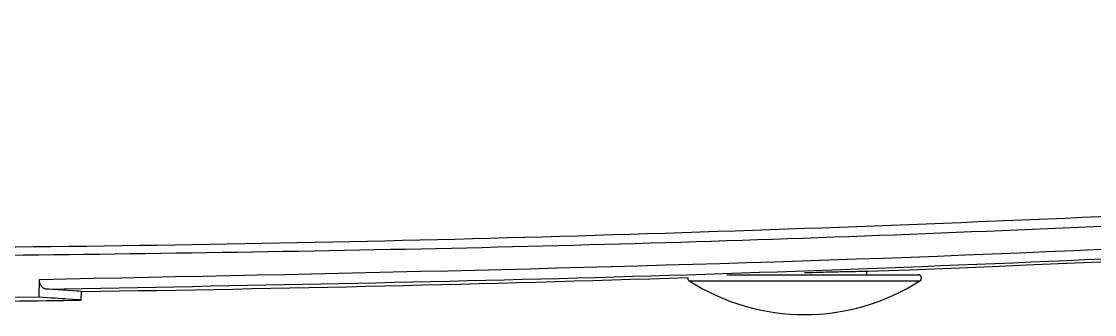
# Model space of a CAD drawing. Extents: x 7 to 135, y 3 to 97.
# Drawn here: x 99.223 to 100.84, y 38.075 to 38.517 of the extents above; entities that cross this region are included whole.
import ezdxf

# ---------------------------------------------------------------- set-up
doc = ezdxf.new("R2010")
doc.units = 0
doc.header["$MEASUREMENT"] = 0
doc.layers.add('OBJECT', color=7, linetype='CONTINUOUS')

msp = doc.modelspace()

# ---------------------------------------------------------------- linework, layer by layer
at = {"layer": 'OBJECT'}
for p, q in [((99.2498, 38.1013), (99.2502, 38.1282)), ((100.2858, 38.1352), (100.5743, 38.1352)), ((100.4969, 38.1352), (100.4969, 38.1404)), ((100.4996, 38.1405), (100.4996, 38.1405)), ((100.2293, 38.126), (100.577, 38.126)), ((99.2498, 38.1013), (98.6031, 38.0972)), ((99.3131, 38.097), (99.3135, 38.11)), ((99.3131, 38.097), (99.3135, 38.11)), ((99.3131, 38.097), (99.3131, 38.097))]:
    msp.add_line(p, q, dxfattribs=at)
for centre, radius, start, end in [((98.6031, 88.765), 50.66, 272.14401, 276.67316), ((98.6031, 88.765), 50.66, 270.80341, 271.83692), ((100.232, 38.1302), 0.005, 170.9719, 237.4319), ((100.5743, 38.1302), 0.005, 302.5681, 90), ((100.4031, 38.3982), 0.323, 237.4319, 302.5681), ((98.6031, 88.752), 50.66, 270.56461, 270.80303)]:
    msp.add_arc(centre, radius, start, end, dxfattribs=at)
for points, knots in [([(98.6031, 38.1733), (98.8868, 38.1746), (99.452, 38.1773), (100.2964, 38.1993), (101.1439, 38.2345), (101.9976, 38.2845), (102.8493, 38.3493), (103.6808, 38.4257), (104.2238, 38.4868), (104.4901, 38.5168)], [0, 0, 0, 0, 0.144222, 0.287378, 0.429468, 0.575454, 0.722208, 0.863723, 1, 1, 1, 1]), ([(104.4918, 38.5024), (104.0029, 38.4491), (103.0249, 38.3427), (101.5529, 38.2383), (100.0787, 38.1708), (99.095, 38.1627), (98.6031, 38.1587)], [0, 0, 0, 0, 0.249972, 0.5, 0.749997, 1, 1, 1, 1]), ([(99.2502, 38.1282), (99.6877, 38.137), (100.5629, 38.1546), (101.874, 38.2248), (103.1833, 38.3243), (104.0534, 38.4197), (104.4884, 38.4674)], [0, 0, 0, 0, 0.250003, 0.5, 0.750017, 1, 1, 1, 1]), ([(99.26, 38.1137), (99.5547, 38.119), (100.1406, 38.1295), (101.0138, 38.1645), (101.8941, 38.2137), (102.7734, 38.279), (103.6439, 38.3579), (104.2117, 38.4217), (104.4901, 38.4529)], [0, 0, 0, 0, 0.168616, 0.33527, 0.499962, 0.673057, 0.839736, 1, 1, 1, 1]), ([(99.26, 38.1137), (99.2593, 38.1138), (99.2579, 38.114), (99.256, 38.1151), (99.2544, 38.1165), (99.2526, 38.1187), (99.2513, 38.1213), (99.2503, 38.1248), (99.2502, 38.1268), (99.2502, 38.1282)], [0, 0, 0, 0, 0.152009, 0.292175, 0.422086, 0.539463, 0.752419, 0.836079, 1, 1, 1, 1]), ([(100.4031, 38.1384), (100.414, 38.1387), (100.4357, 38.1394), (100.4646, 38.1401), (100.4863, 38.1404), (100.4985, 38.1405), (100.4984, 38.1405), (100.4984, 38.1405)], [0, 0, 0, 0, 0.214883, 0.4297721, 0.6445761, 0.8593619, 1, 1, 1, 1]), ([(99.3135, 38.11), (99.3094, 38.1103), (99.3026, 38.1109), (99.2723, 38.1129), (99.26, 38.1137)], [0, 0, 0, 0, 0.593384, 1, 1, 1, 1]), ([(99.3131, 38.097), (99.3091, 38.0973), (99.3015, 38.098), (99.2661, 38.1002), (99.2498, 38.1013)], [0, 0, 0, 0, 0.541513, 1, 1, 1, 1])]:
    msp.add_open_spline(points, degree=3, knots=knots, dxfattribs=at)

doc.saveas('drawing.dxf')
